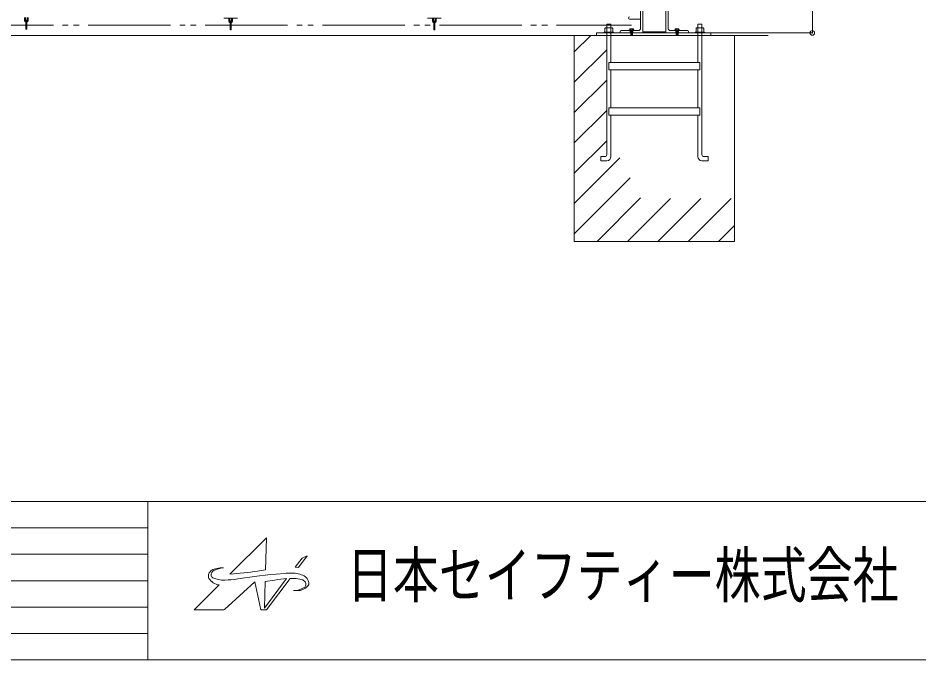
# Model space of a CAD drawing. Units: millimetres, scale not verified. Extents: x -9305 to 9305, y -6415 to 6415.
# Drawn here: x -2498 to 1442, y -6415 to -3607 of the extents above; entities that cross this region are included whole.
import ezdxf
from ezdxf.enums import TextEntityAlignment as Align

# ---------------------------------------------------------------- set-up
doc = ezdxf.new("R2010")
doc.units = ezdxf.units.MM
doc.header["$LTSCALE"] = 40
doc.header["$PDMODE"] = 32
doc.header["$PDSIZE"] = 20
doc.linetypes.add('DOUBLE_CHAIN2', pattern=[12.8, 9, -1, 0.6, -0.6, 0.6, -1])
for name, color, linetype, lineweight in [('0-0_0', 7, 'Continuous', 9), ('0-4_CYG-81', 7, 'Continuous', 9), ('0-A_ﾛｺﾞ', 5, 'Continuous', 9), ('0-B_図面枠', 7, 'Continuous', 9)]:
    doc.layers.add(name, color=color, linetype=linetype, lineweight=lineweight)
doc.styles.add('ＭＳ ゴシック', font='')
doc.styles.get('ＭＳ ゴシック').set_extended_font_data('MS Gothic')

msp = doc.modelspace()

# ---------------------------------------------------------------- linework, layer by layer
at = {"layer": '0-0_0'}
for p, q in [((975.81, -3672.46), (975.81, 827.54)), ((975.81, 823.54), (975.81, -3668.46)), ((396.45, -3672.46), (976.81, -3672.46))]:
    msp.add_line(p, q, dxfattribs=at)
msp.add_point((975.81, -3672.46), dxfattribs=at)
at = {"layer": '0-4_CYG-81'}
for p, q in [((234.8, -3672.46), (234.8, 427.54)), ((224.8, -3577.46), (224.8, -3652.46)), ((224.8, -3577.46), (224.8, -3652.46)), ((334.8, -3672.46), (334.8, -3572.46)), ((344.79, -3577.46), (344.79, -3652.46)), ((344.8, -3577.46), (344.8, -3652.46)), ((-2469.74, -3604.74), (-2469.74, -3618.03)), ((-2464.75, -3604.74), (-2464.75, -3618.03)), ((-2463.75, -3619.03), (-2463.75, -3654.03)), ((-2458.75, -3619.03), (-2458.75, -3654.03)), ((-2457.75, -3604.74), (-2457.75, -3618.03)), ((-2452.75, -3604.74), (-2452.75, -3618.03)), ((-1597.94, -3607.48), (-1537.94, -3607.48)), ((-1576.44, -3607.48), (-1576.44, -3620.78)), ((-1571.44, -3607.48), (-1571.44, -3620.78)), ((-1570.44, -3621.78), (-1570.44, -3656.77)), ((-1565.44, -3621.78), (-1565.44, -3656.77)), ((-1564.44, -3607.48), (-1564.44, -3620.78)), ((-1559.44, -3607.48), (-1559.44, -3620.78)), ((-706.97, -3607.48), (-646.97, -3607.48)), ((-685.47, -3607.48), (-685.47, -3620.78)), ((-680.47, -3607.48), (-680.47, -3620.78)), ((-679.47, -3621.78), (-679.47, -3656.77)), ((-674.47, -3621.78), (-674.47, -3656.77)), ((-673.47, -3607.48), (-673.47, -3620.78)), ((-668.47, -3607.48), (-668.47, -3620.78)), ((176.8, -3612.46), (224.8, -3612.46)), ((69.11, -3652.62), (69.11, -3668.54)), ((100.95, -3650.62), (71.1, -3650.62)), ((77.07, -4204.76), (77.07, -3636.66)), ((79.07, -3634.66), (92.98, -3634.66)), ((94.98, -3636.66), (94.98, -3801.81)), ((102.94, -3668.54), (102.94, -3652.62)), ((214.8, -3662.46), (139.8, -3662.46)), ((214.8, -3662.46), (139.81, -3662.46)), ((173.58, -3660.45), (173.58, -3662.44)), ((197.46, -3660.45), (173.58, -3660.45)), ((173.58, -3662.44), (197.46, -3662.44)), ((177.56, -3656.47), (177.56, -3660.45)), ((191.49, -3654.48), (179.55, -3654.48)), ((181.54, -3660.45), (181.54, -3654.48)), ((189.5, -3654.48), (189.5, -3660.45)), ((193.48, -3660.45), (193.48, -3656.47)), ((197.46, -3662.44), (197.46, -3660.45)), ((354.79, -3662.46), (429.79, -3662.46)), ((354.8, -3662.46), (429.8, -3662.46)), ((372.57, -3660.45), (372.57, -3662.44)), ((396.45, -3660.45), (372.57, -3660.45)), ((372.57, -3662.44), (396.45, -3662.44)), ((376.55, -3656.47), (376.55, -3660.45)), ((390.48, -3654.48), (378.54, -3654.48)), ((380.53, -3660.45), (380.53, -3654.48)), ((388.49, -3654.48), (388.49, -3660.45)), ((392.47, -3660.45), (392.47, -3656.47)), ((396.45, -3662.44), (396.45, -3660.45)), ((467.09, -3652.62), (467.09, -3668.54)), ((498.93, -3650.62), (469.08, -3650.62)), ((475.05, -3801.81), (475.05, -3636.66)), ((477.05, -3634.66), (490.96, -3634.66)), ((492.96, -3636.66), (492.96, -4204.76)), ((500.92, -3668.54), (500.92, -3652.62)), ((-8415.64, -3684.4), (782.48, -3684.4)), ((-65.2, -3684.08), (-65.2, -4584.08)), ((-65.2, -3756), (6.72, -3684.08)), ((531.76, -3672.46), (32.3, -3672.46)), ((32.3, -3672.46), (32.3, -3683.96)), ((65.13, -3672.52), (65.13, -3668.54)), ((65.13, -3668.54), (106.92, -3668.54)), ((106.92, -3672.52), (65.13, -3672.52)), ((106.92, -3668.54), (106.92, -3672.52)), ((134.8, -3667.46), (134.8, -3672.46)), ((134.8, -3672.46), (434.8, -3672.46)), ((134.81, -3667.46), (134.81, -3672.46)), ((434.79, -3667.46), (434.79, -3672.46)), ((434.8, -3667.46), (434.8, -3672.46)), ((463.11, -3672.52), (463.11, -3668.54)), ((463.11, -3668.54), (504.9, -3668.54)), ((504.9, -3672.52), (463.11, -3672.52)), ((504.9, -3668.54), (504.9, -3672.52)), ((531.76, -3672.46), (531.76, -3683.96)), ((634.8, -4584.08), (634.8, -3684.4)), ((-65.2, -3888.59), (75.8, -3747.59)), ((484, -3801.81), (86.03, -3801.81)), ((86.03, -3801.81), (86.03, -3833.64)), ((484, -3833.64), (484, -3801.81)), ((86.03, -3833.64), (484, -3833.64)), ((94.98, -3833.64), (94.98, -4000.8)), ((475.05, -4000.8), (475.05, -3833.64)), ((-65.2, -4021.17), (75.8, -3880.17)), ((-65.2, -4153.75), (75.8, -4012.75)), ((484, -4000.8), (86.03, -4000.8)), ((86.03, -4000.8), (86.03, -4032.63)), ((484, -4032.63), (484, -4000.8)), ((86.03, -4032.63), (484, -4032.63)), ((94.98, -4032.63), (94.98, -4213.71)), ((475.05, -4213.71), (475.05, -4032.63)), ((-65.2, -4286.34), (75.8, -4145.34)), ((50.21, -4213.71), (68.12, -4213.71)), ((50.21, -4231.62), (50.21, -4213.71)), ((519.82, -4213.71), (501.91, -4213.71)), ((519.82, -4231.62), (519.82, -4213.71)), ((-65.2, -4418.92), (134.4, -4219.32)), ((77.07, -4231.62), (50.21, -4231.62)), ((492.96, -4231.62), (519.82, -4231.62)), ((-65.2, -4551.5), (179.58, -4306.72)), ((34.8, -4584.08), (224.78, -4394.11)), ((167.38, -4584.08), (355.38, -4396.08)), ((299.96, -4584.08), (487.96, -4396.08)), ((432.55, -4584.08), (620.55, -4396.08)), ((565.13, -4584.08), (634.8, -4514.41)), ((-65.2, -4584.08), (634.8, -4584.08))]:
    msp.add_line(p, q, dxfattribs=at)
at = {"layer": '0-4_CYG-81', "linetype": 'DOUBLE_CHAIN2'}
for p, q in [((-7822.65, -3638.89), (185.52, -3638.89)), ((179.55, -3662.44), (179.55, -3672.39)), ((181.54, -3684.32), (181.54, -3660.45)), ((181.54, -3664.43), (189.5, -3662.44)), ((181.54, -3662.44), (189.5, -3662.44)), ((189.5, -3660.45), (189.5, -3684.32)), ((191.49, -3662.44), (191.49, -3672.39)), ((378.54, -3662.44), (378.54, -3672.39)), ((380.53, -3684.32), (380.53, -3660.45)), ((380.53, -3664.43), (388.49, -3662.44)), ((380.53, -3662.44), (388.49, -3662.44)), ((388.49, -3660.45), (388.49, -3684.32)), ((390.48, -3662.44), (390.48, -3672.39)), ((181.54, -3666.42), (189.5, -3664.43)), ((181.54, -3668.41), (189.5, -3666.42)), ((181.54, -3670.4), (189.5, -3668.41)), ((181.54, -3672.39), (189.5, -3670.4)), ((181.54, -3674.38), (189.5, -3672.39)), ((181.54, -3676.37), (189.5, -3674.38)), ((181.54, -3678.36), (189.5, -3676.37)), ((181.54, -3680.35), (189.5, -3678.36)), ((181.54, -3682.34), (189.5, -3680.35)), ((181.54, -3684.32), (189.5, -3682.34)), ((189.5, -3684.32), (181.54, -3684.32)), ((234.8, -3667.96), (334.8, -3667.96)), ((334.8, -3667.96), (234.8, -3667.96)), ((380.53, -3666.42), (388.49, -3664.43)), ((380.53, -3668.41), (388.49, -3666.42)), ((380.53, -3670.4), (388.49, -3668.41)), ((380.53, -3672.39), (388.49, -3670.4)), ((380.53, -3674.38), (388.49, -3672.39)), ((380.53, -3676.37), (388.49, -3674.38)), ((380.53, -3678.36), (388.49, -3676.37)), ((380.53, -3680.35), (388.49, -3678.36)), ((380.53, -3682.34), (388.49, -3680.35)), ((380.53, -3684.32), (388.49, -3682.34)), ((388.49, -3684.32), (380.53, -3684.32))]:
    msp.add_line(p, q, dxfattribs=at)
at = {"layer": '0-4_CYG-81'}
for centre, radius, start, end in [((-2461.25, -3618.03), 8.5, 180, 252.895), ((-2461.25, -3618.03), 3.5, 180, 224.415), ((-2461.25, -3619.03), 2.5, 0, 180), ((-2461.25, -3618.03), 8.5, 287.105, 0), ((-2461.25, -3618.03), 3.5, 315.585, 0), ((-1567.94, -3620.78), 8.5, 180, 252.895), ((-1567.94, -3620.78), 3.5, 180, 224.415), ((-1567.94, -3621.78), 2.5, 0, 180), ((-1567.94, -3620.78), 8.5, 287.105, 0), ((-1567.94, -3620.78), 3.5, 315.585, 0), ((-676.97, -3620.78), 8.5, 180, 252.895), ((-676.97, -3620.78), 3.5, 180, 224.415), ((-676.97, -3621.78), 2.5, 0, 180), ((-676.97, -3620.78), 8.5, 287.105, 0), ((-676.97, -3620.78), 3.5, 315.585, 0), ((176.8, -3607.46), 5, 90, 270), ((-2461.25, -3654.03), 2.5, 180, 0), ((-1567.94, -3656.77), 2.5, 180, 0), ((-676.97, -3656.77), 2.5, 180, 0), ((71.1, -3652.62), 1.99, 90, 180), ((79.07, -3636.66), 2, 90, 180), ((92.98, -3636.66), 2, 0, 90), ((100.95, -3652.62), 1.99, 0, 90), ((139.8, -3667.46), 5, 90, 180), ((139.81, -3667.46), 5, 90, 180), ((179.55, -3656.47), 1.99, 90, 180), ((191.49, -3656.47), 1.99, 0, 90), ((214.8, -3652.46), 10, 270, 0), ((214.8, -3652.46), 10, 270, 0), ((354.79, -3652.46), 10, 180, 270), ((354.8, -3652.46), 10, 180, 270), ((378.54, -3656.47), 1.99, 90, 180), ((390.48, -3656.47), 1.99, 0, 90), ((429.79, -3667.46), 5, 0, 90), ((429.8, -3667.46), 5, 0, 90), ((469.08, -3652.62), 1.99, 90, 180), ((477.05, -3636.66), 2, 90, 180), ((490.96, -3636.66), 2, 0, 90), ((498.93, -3652.62), 1.99, 0, 90), ((68.12, -4204.76), 8.96, 270, 0), ((77.07, -4213.71), 17.91, 270, 0), ((492.96, -4213.71), 17.91, 180, 270), ((501.91, -4204.76), 8.96, 180, 270)]:
    msp.add_arc(centre, radius, start, end, dxfattribs=at)
at = {"layer": '0-4_CYG-81', "linetype": 'DOUBLE_CHAIN2'}
for centre in [(179.55, -3656.47), (378.54, -3656.47)]:
    msp.add_arc(centre, 1.99, 90, 180, dxfattribs=at)
at = {"layer": '0-A_ﾛｺﾞ'}
for p, q in [((-1599.3, -6012.31), (-1602.66, -6012.13)), ((-1416.66, -6071.4), (-1374.27, -6065.41)), ((-1292.42, -6111.75), (-1275.78, -6111.7))]:
    msp.add_line(p, q, dxfattribs=at)
for points in [[(-1571.03, -6040.13), (-1411.29, -5881), (-1410.88, -5882.13), (-1415.22, -6021.44), (-1449.97, -6026.36)], [(-1618.23, -6086.96), (-1726.9, -6195.59), (-1726.42, -6195.73), (-1597.28, -6195.84), (-1594.28, -6193.88), (-1461.54, -6073.92), (-1435.75, -6195.88), (-1411.14, -6195.88), (-1306.97, -6058.39), (-1289.93, -6058.32)], [(-1333, -6036.4), (-1405.76, -6043.02), (-1453.7, -6048.75), (-1535.88, -6060.66)], [(-1322.85, -6059.28), (-1420.43, -6188.15), (-1416.66, -6071.4)]]:
    msp.add_lwpolyline(points, dxfattribs=at)
msp.add_lwpolyline([(-1285.14, -6008.65), (-1271.6, -6011.22), (-1232.77, -5959.87), (-1255.38, -5969.51)], close=True, dxfattribs=at)
for centre, radius, start, end in [((-1627.38, -6057.21), 41.62, 107.54618, 137.3376), ((-1631.72, -6042.8), 21.61, 114.83245, 184.93336), ((-1589.68, -6133.65), 121.72, 94.53365, 114.83245), ((-1603.12, -6133.94), 122.09, 94.87761, 107.54618), ((-1606.93, -6089.33), 77.32, 86.83781, 94.87761), ((-1763.17, -3812.4), 2236, 274.92935, 278.0518), ((-1637.9, -6047.52), 27.31, 137.3376, 189.71275), ((-1648.37, -6049.31), 16.69, 189.71275, 211.14694), ((-1610.3, -6026.3), 61.18, 211.14694, 262.55517), ((-1640.43, -6043.55), 12.87, 184.93336, 245.82613), ((-1597.15, -5947.14), 118.55, 245.82613, 271.56003), ((-1607.52, -5566.39), 499.43, 271.56003, 278.24678), ((-1206.44, -7254.79), 1201.16, 95.56117, 98.03149), ((-1302.57, -6305.44), 270.76, 89.15854, 96.45212), ((-1300.39, -6156.66), 121.96, 63.69068, 89.15854), ((-1289.5, -6171.45), 113.12, 73.31829, 90.21697), ((-1265.32, -6090.77), 28.9, 36.42787, 73.31829), ((-1262.98, -6080.99), 37.55, 8.17288, 63.69068), ((-1294.8, -6021.07), 90.71, 271.50312, 302.01879), ((-1275.94, -6049.68), 62.02, 270.14682, 315.9742), ((-1255.67, -6083.64), 16.9, 302.01879, 36.42787), ((-1246.06, -6078.56), 20.46, 315.9742, 8.17288)]:
    msp.add_arc(centre, radius, start, end, dxfattribs=at)
at = {"layer": '0-B_図面枠'}
for p, q in [((-9304.61, -5721.47), (9304.61, -5721.47)), ((-1930.27, -5721.47), (-1930.27, -6414.98)), ((-9304.61, -5837.05), (-1930.27, -5837.05)), ((-7062.26, -5952.64), (-1930.27, -5952.64)), ((-7062.26, -6068.22), (-1930.27, -6068.22)), ((-7062.26, -6183.81), (-1930.27, -6183.81)), ((-7062.26, -6299.39), (-1930.27, -6299.39))]:
    msp.add_line(p, q, dxfattribs=at)
msp.add_lwpolyline([(-9304.61, -6414.98), (9304.61, -6414.98), (9304.61, 6414.98), (-9304.61, 6414.98)], dxfattribs=at)

# ---------------------------------------------------------------- texts
at = {"layer": '0-A_ﾛｺﾞ', "color": 7, "style": 'ＭＳ ゴシック', "width": 0.75}
msp.add_text('日本セイフティー株式会社', height=196.5, dxfattribs=at).set_placement((-1059.46, -6200.01), align=Align.BOTTOM_LEFT)

doc.saveas('drawing.dxf')
